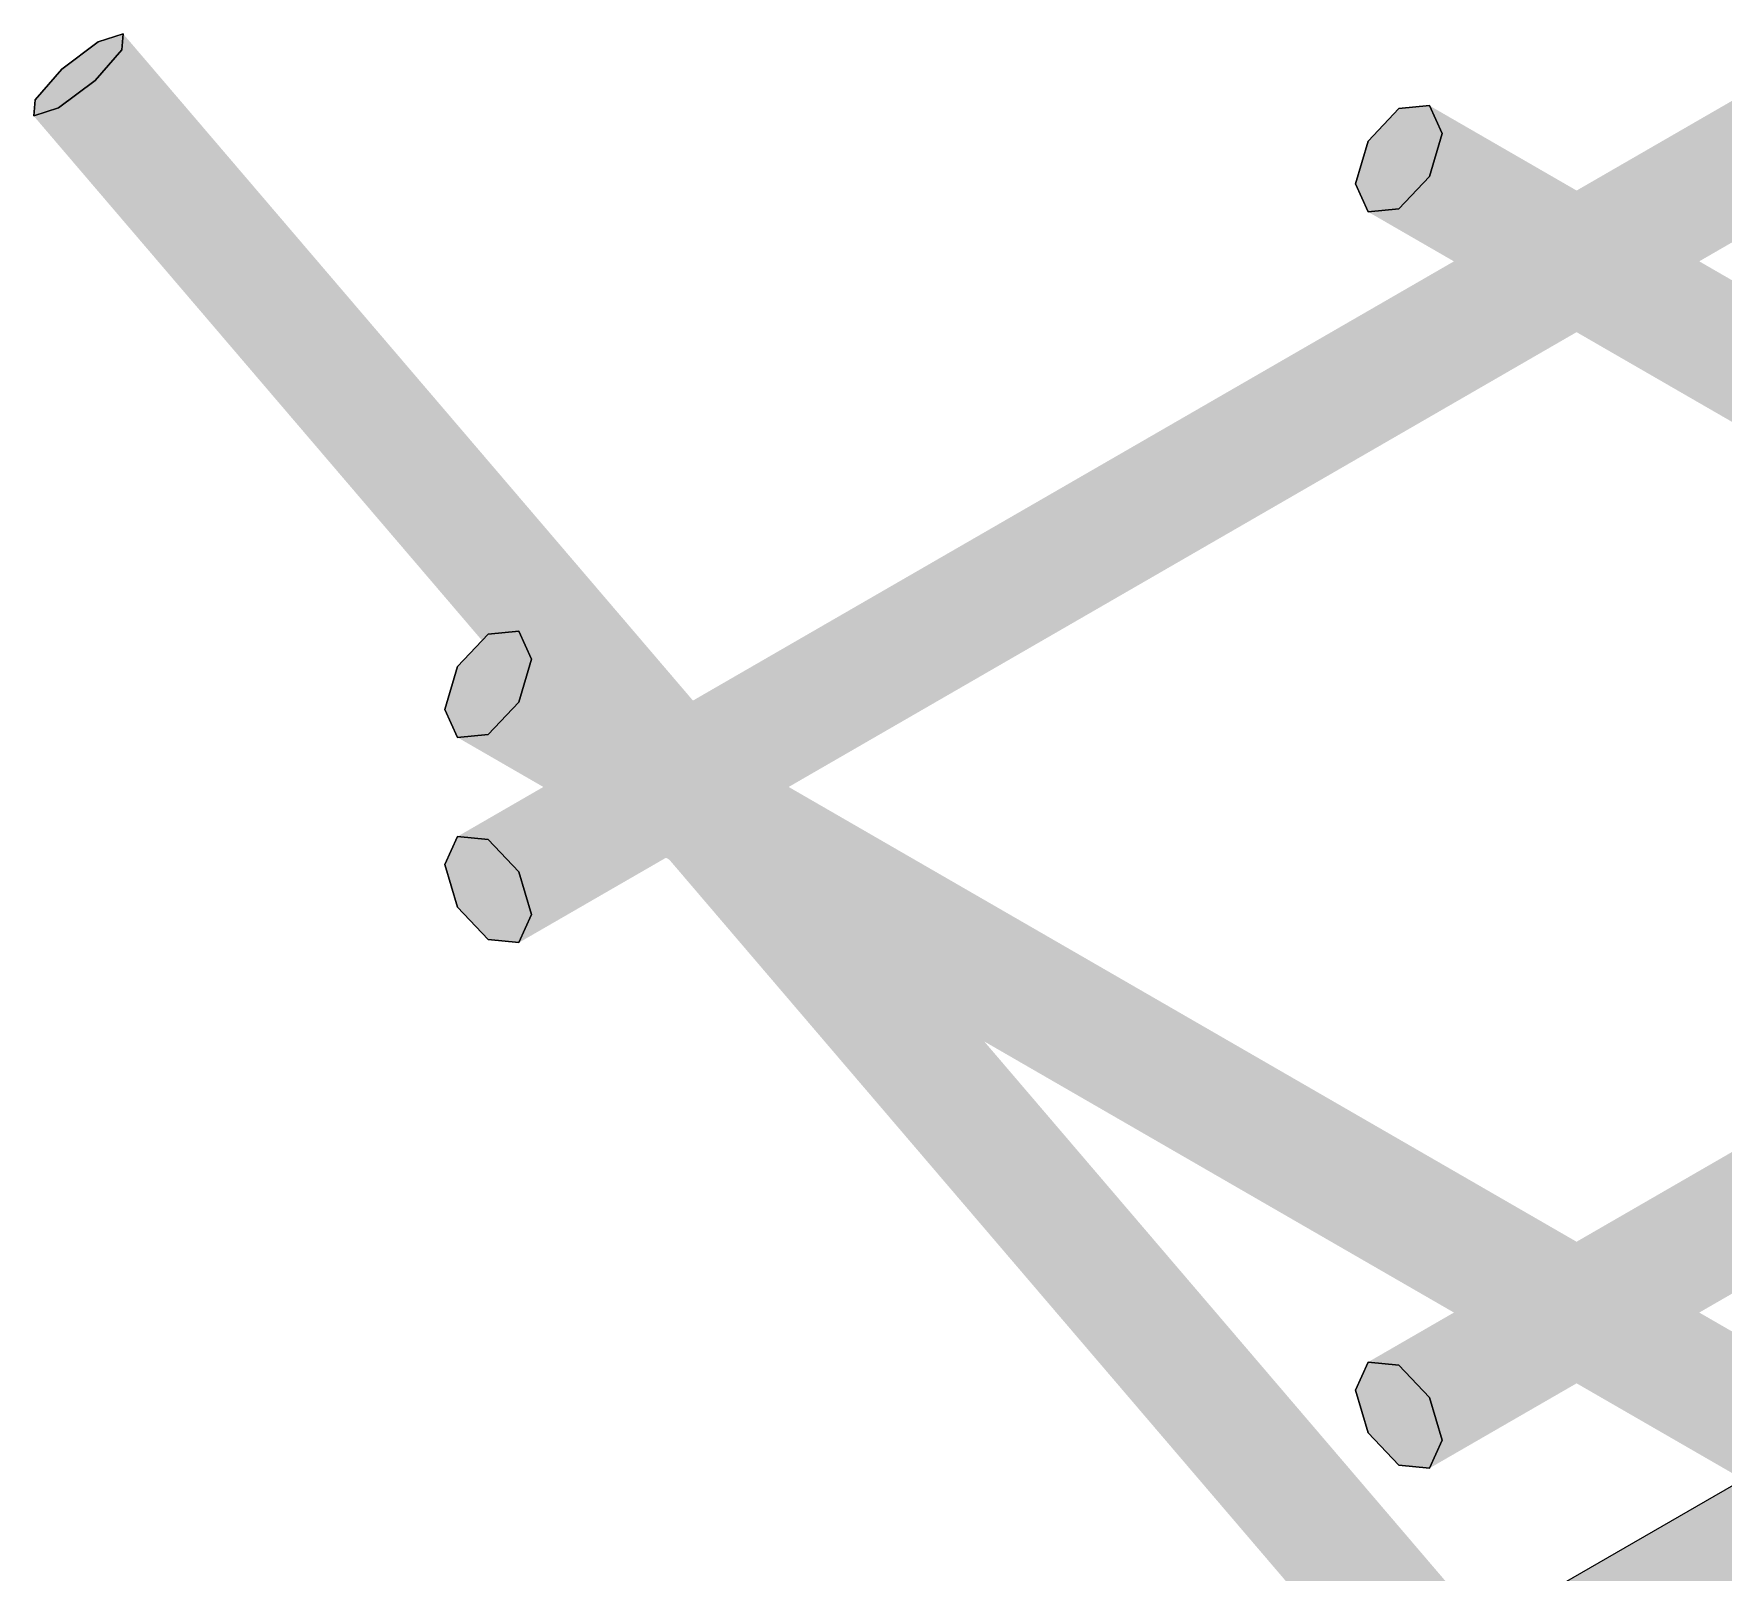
# Model space of a CAD drawing. Header units: metres. Extents: x 349021 to 349543, y 9281040 to 9281959.
# Drawn here: x 349206.7035 to 349206.8642, y 9281044.3651 to 9281044.5114 of the extents above; entities that cross this region are included whole.
import ezdxf

# ---------------------------------------------------------------- set-up
doc = ezdxf.new("R2010")
doc.units = ezdxf.units.M
doc.header["$LTSCALE"] = 0.25
doc.layers.add('ISO-3D', color=7, linetype='CONTINUOUS', lineweight=13)
doc.layers.add('ISO-3D-ARISTAS', color=250, linetype='CONTINUOUS', lineweight=13)

msp = doc.modelspace()

# ---------------------------------------------------------------- linework, layer by layer
at = {"layer": 'ISO-3D', "true_color": 0x503321}
for points in [[(349206.70775, 9281044.5075), (349206.70964, 9281044.51065), (349206.70617, 9281044.50804)], [(349206.70775, 9281044.5075), (349206.71188, 9281044.50988), (349206.712, 9281044.51141)], [(349206.70775, 9281044.5075), (349206.712, 9281044.51141), (349206.70964, 9281044.51065)], [(349206.70775, 9281044.5075), (349206.70934, 9281044.50696), (349206.71188, 9281044.50988)], [(349206.70775, 9281044.5075), (349206.7035, 9281044.50359), (349206.70587, 9281044.50435)], [(349206.70775, 9281044.5075), (349206.70363, 9281044.50512), (349206.7035, 9281044.50359)], [(349206.70775, 9281044.5075), (349206.70617, 9281044.50804), (349206.70363, 9281044.50512)], [(349206.70775, 9281044.5075), (349206.70587, 9281044.50435), (349206.70934, 9281044.50696)]]:
    msp.add_solid(points, dxfattribs=at)
at = {"layer": 'ISO-3D', "true_color": 0x885739}
for points in [[(349206.74758, 9281044.46624), (349206.74411, 9281044.46364), (349206.70964, 9281044.51065), (349206.70617, 9281044.50804)], [(349206.74381, 9281044.45995), (349206.74728, 9281044.46255), (349206.70587, 9281044.50435), (349206.70934, 9281044.50696)], [(349206.78552, 9281044.42184), (349206.78205, 9281044.41923), (349206.74758, 9281044.46624), (349206.74411, 9281044.46364)], [(349206.78175, 9281044.41554), (349206.78522, 9281044.41815), (349206.74381, 9281044.45995), (349206.74728, 9281044.46255)], [(349206.82346, 9281044.37743), (349206.81999, 9281044.37483), (349206.78552, 9281044.42184), (349206.78205, 9281044.41923)], [(349206.81969, 9281044.37114), (349206.82316, 9281044.37374), (349206.78175, 9281044.41554), (349206.78522, 9281044.41815)], [(349206.8614, 9281044.33303), (349206.85793, 9281044.33042), (349206.82346, 9281044.37743), (349206.81999, 9281044.37483)], [(349206.85763, 9281044.32673), (349206.8611, 9281044.32934), (349206.81969, 9281044.37114), (349206.82316, 9281044.37374)]]:
    msp.add_solid(points, dxfattribs=at)
at = {"layer": 'ISO-3D', "true_color": 0x70472f}
for points in [[(349206.74994, 9281044.46701), (349206.74758, 9281044.46624), (349206.712, 9281044.51141), (349206.70964, 9281044.51065)], [(349206.74144, 9281044.45919), (349206.74381, 9281044.45995), (349206.7035, 9281044.50359), (349206.70587, 9281044.50435)], [(349206.78788, 9281044.4226), (349206.78552, 9281044.42184), (349206.74994, 9281044.46701), (349206.74758, 9281044.46624)], [(349206.77938, 9281044.41478), (349206.78175, 9281044.41554), (349206.74144, 9281044.45919), (349206.74381, 9281044.45995)], [(349206.82582, 9281044.3782), (349206.82346, 9281044.37743), (349206.78788, 9281044.4226), (349206.78552, 9281044.42184)], [(349206.81732, 9281044.37038), (349206.81969, 9281044.37114), (349206.77938, 9281044.41478), (349206.78175, 9281044.41554)], [(349206.86376, 9281044.33379), (349206.8614, 9281044.33303), (349206.82582, 9281044.3782), (349206.82346, 9281044.37743)], [(349206.85526, 9281044.32597), (349206.85763, 9281044.32673), (349206.81732, 9281044.37038), (349206.81969, 9281044.37114)]]:
    msp.add_solid(points, dxfattribs=at)
at = {"layer": 'ISO-3D', "true_color": 0x5a3926}
for points in [[(349206.74982, 9281044.46548), (349206.74994, 9281044.46701), (349206.71188, 9281044.50988), (349206.712, 9281044.51141)], [(349206.74157, 9281044.46071), (349206.74144, 9281044.45919), (349206.70363, 9281044.50512), (349206.7035, 9281044.50359)], [(349206.78776, 9281044.42107), (349206.78788, 9281044.4226), (349206.74982, 9281044.46548), (349206.74994, 9281044.46701)], [(349206.77951, 9281044.41631), (349206.77938, 9281044.41478), (349206.74157, 9281044.46071), (349206.74144, 9281044.45919)], [(349206.8257, 9281044.37667), (349206.82582, 9281044.3782), (349206.78776, 9281044.42107), (349206.78788, 9281044.4226)], [(349206.81745, 9281044.3719), (349206.81732, 9281044.37038), (349206.77951, 9281044.41631), (349206.77938, 9281044.41478)], [(349206.86364, 9281044.33226), (349206.86376, 9281044.33379), (349206.8257, 9281044.37667), (349206.82582, 9281044.3782)], [(349206.85539, 9281044.3275), (349206.85526, 9281044.32597), (349206.81745, 9281044.3719), (349206.81732, 9281044.37038)]]:
    msp.add_solid(points, dxfattribs=at)
at = {"layer": 'ISO-3D', "true_color": 0x7f5135}
for points in [[(349206.74728, 9281044.46255), (349206.74982, 9281044.46548), (349206.70934, 9281044.50696), (349206.71188, 9281044.50988)], [(349206.74411, 9281044.46364), (349206.74157, 9281044.46071), (349206.70617, 9281044.50804), (349206.70363, 9281044.50512)], [(349206.78522, 9281044.41815), (349206.78776, 9281044.42107), (349206.74728, 9281044.46255), (349206.74982, 9281044.46548)], [(349206.78205, 9281044.41923), (349206.77951, 9281044.41631), (349206.74411, 9281044.46364), (349206.74157, 9281044.46071)], [(349206.82316, 9281044.37374), (349206.8257, 9281044.37667), (349206.78522, 9281044.41815), (349206.78776, 9281044.42107)], [(349206.81999, 9281044.37483), (349206.81745, 9281044.3719), (349206.78205, 9281044.41923), (349206.77951, 9281044.41631)], [(349206.8611, 9281044.32934), (349206.86364, 9281044.33226), (349206.82316, 9281044.37374), (349206.8257, 9281044.37667)], [(349206.85793, 9281044.33042), (349206.85539, 9281044.3275), (349206.81999, 9281044.37483), (349206.81745, 9281044.3719)]]:
    msp.add_solid(points, dxfattribs=at)
at = {"layer": 'ISO-3D', "true_color": 0x513422}
for points in [[(349206.86651, 9281044.50392), (349206.86772, 9281044.50659), (349206.82521, 9281044.48007), (349206.82641, 9281044.48274)], [(349206.87476, 9281044.49916), (349206.87355, 9281044.49649), (349206.83345, 9281044.47531), (349206.83225, 9281044.47264)], [(349206.82521, 9281044.48007), (349206.82641, 9281044.48274), (349206.7839, 9281044.45623), (349206.78511, 9281044.4589)], [(349206.83345, 9281044.47531), (349206.83225, 9281044.47264), (349206.79215, 9281044.45146), (349206.79094, 9281044.44879)], [(349206.7839, 9281044.45623), (349206.78511, 9281044.4589), (349206.7426, 9281044.43238), (349206.74381, 9281044.43505)], [(349206.79215, 9281044.45146), (349206.79094, 9281044.44879), (349206.75085, 9281044.42762), (349206.74964, 9281044.42495)], [(349206.87051, 9281044.40623), (349206.87171, 9281044.4089), (349206.8292, 9281044.38238), (349206.83041, 9281044.38505)], [(349206.87875, 9281044.40146), (349206.87755, 9281044.39879), (349206.83745, 9281044.37762), (349206.83624, 9281044.37495)]]:
    msp.add_solid(points, dxfattribs=at)
at = {"layer": 'ISO-3D', "true_color": 0x70482f}
for points in [[(349206.86772, 9281044.50659), (349206.87063, 9281044.5063), (349206.82641, 9281044.48274), (349206.82933, 9281044.48245)], [(349206.87355, 9281044.49649), (349206.87063, 9281044.49678), (349206.83225, 9281044.47264), (349206.82933, 9281044.47293)], [(349206.82641, 9281044.48274), (349206.82933, 9281044.48245), (349206.78511, 9281044.4589), (349206.78803, 9281044.45861)], [(349206.83225, 9281044.47264), (349206.82933, 9281044.47293), (349206.79094, 9281044.44879), (349206.78803, 9281044.44908)], [(349206.78511, 9281044.4589), (349206.78803, 9281044.45861), (349206.74381, 9281044.43505), (349206.74672, 9281044.43476)], [(349206.79094, 9281044.44879), (349206.78803, 9281044.44908), (349206.74964, 9281044.42495), (349206.74672, 9281044.42524)], [(349206.87171, 9281044.4089), (349206.87463, 9281044.40861), (349206.83041, 9281044.38505), (349206.83333, 9281044.38476)], [(349206.87755, 9281044.39879), (349206.87463, 9281044.39908), (349206.83624, 9281044.37495), (349206.83333, 9281044.37524)]]:
    msp.add_solid(points, dxfattribs=at)
at = {"layer": 'ISO-3D', "true_color": 0x805135}
for points in [[(349206.87063, 9281044.5063), (349206.87355, 9281044.50322), (349206.82933, 9281044.48245), (349206.83225, 9281044.47938)], [(349206.87063, 9281044.49678), (349206.86772, 9281044.49985), (349206.82933, 9281044.47293), (349206.82641, 9281044.47601)], [(349206.82933, 9281044.48245), (349206.83225, 9281044.47938), (349206.78803, 9281044.45861), (349206.79094, 9281044.45553)], [(349206.82933, 9281044.47293), (349206.82641, 9281044.47601), (349206.78803, 9281044.44908), (349206.78511, 9281044.45216)], [(349206.78803, 9281044.45861), (349206.79094, 9281044.45553), (349206.74672, 9281044.43476), (349206.74964, 9281044.43168)], [(349206.78803, 9281044.44908), (349206.78511, 9281044.45216), (349206.74672, 9281044.42524), (349206.74381, 9281044.42832)], [(349206.87463, 9281044.40861), (349206.87755, 9281044.40553), (349206.83333, 9281044.38476), (349206.83624, 9281044.38168)], [(349206.87463, 9281044.39908), (349206.87171, 9281044.40216), (349206.83333, 9281044.37524), (349206.83041, 9281044.37832)]]:
    msp.add_solid(points, dxfattribs=at)
at = {"layer": 'ISO-3D', "true_color": 0x734930}
for points in [[(349206.86772, 9281044.49985), (349206.86651, 9281044.50392), (349206.82641, 9281044.47601), (349206.82521, 9281044.48007)], [(349206.87355, 9281044.50322), (349206.87476, 9281044.49916), (349206.83225, 9281044.47938), (349206.83345, 9281044.47531)], [(349206.82641, 9281044.47601), (349206.82521, 9281044.48007), (349206.78511, 9281044.45216), (349206.7839, 9281044.45623)], [(349206.83225, 9281044.47938), (349206.83345, 9281044.47531), (349206.79094, 9281044.45553), (349206.79215, 9281044.45146)], [(349206.78511, 9281044.45216), (349206.7839, 9281044.45623), (349206.74381, 9281044.42832), (349206.7426, 9281044.43238)], [(349206.79094, 9281044.45553), (349206.79215, 9281044.45146), (349206.74964, 9281044.43168), (349206.75085, 9281044.42762)], [(349206.87171, 9281044.40216), (349206.87051, 9281044.40623), (349206.83041, 9281044.37832), (349206.8292, 9281044.38238)], [(349206.87755, 9281044.40553), (349206.87875, 9281044.40146), (349206.83624, 9281044.38168), (349206.83745, 9281044.37762)]]:
    msp.add_solid(points, dxfattribs=at)
at = {"layer": 'ISO-3D', "true_color": 0x643f2a}
for points in [[(349206.83333, 9281044.49952), (349206.83333, 9281044.50429), (349206.83041, 9281044.50121)], [(349206.83333, 9281044.49952), (349206.83745, 9281044.50191), (349206.83624, 9281044.50458)], [(349206.83333, 9281044.49952), (349206.83624, 9281044.50458), (349206.83333, 9281044.50429)], [(349206.83333, 9281044.49952), (349206.83624, 9281044.49784), (349206.83745, 9281044.50191)], [(349206.83333, 9281044.49952), (349206.83041, 9281044.50121), (349206.8292, 9281044.49714)], [(349206.83333, 9281044.49952), (349206.8292, 9281044.49714), (349206.83041, 9281044.49447)], [(349206.83333, 9281044.49952), (349206.83041, 9281044.49447), (349206.83333, 9281044.49476)], [(349206.83333, 9281044.49952), (349206.83333, 9281044.49476), (349206.83624, 9281044.49784)], [(349206.74672, 9281044.44952), (349206.74672, 9281044.45429), (349206.74381, 9281044.45121)], [(349206.74672, 9281044.44952), (349206.75085, 9281044.45191), (349206.74964, 9281044.45458)], [(349206.74672, 9281044.44952), (349206.74964, 9281044.45458), (349206.74672, 9281044.45429)], [(349206.74672, 9281044.44952), (349206.74381, 9281044.45121), (349206.7426, 9281044.44714)], [(349206.74672, 9281044.44952), (349206.74964, 9281044.44784), (349206.75085, 9281044.45191)], [(349206.74672, 9281044.44952), (349206.7426, 9281044.44714), (349206.74381, 9281044.44447)], [(349206.74672, 9281044.44952), (349206.74381, 9281044.44447), (349206.74672, 9281044.44476)], [(349206.74672, 9281044.44952), (349206.74672, 9281044.44476), (349206.74964, 9281044.44784)]]:
    msp.add_solid(points, dxfattribs=at)
at = {"layer": 'ISO-3D', "true_color": 0x845437}
for points in [[(349206.87463, 9281044.48044), (349206.87171, 9281044.47736), (349206.83333, 9281044.50429), (349206.83041, 9281044.50121)], [(349206.87463, 9281044.47092), (349206.87755, 9281044.474), (349206.83333, 9281044.49476), (349206.83624, 9281044.49784)], [(349206.78803, 9281044.43044), (349206.78511, 9281044.42736), (349206.74672, 9281044.45429), (349206.74381, 9281044.45121)], [(349206.78803, 9281044.42092), (349206.79094, 9281044.424), (349206.74672, 9281044.44476), (349206.74964, 9281044.44784)], [(349206.82933, 9281044.4066), (349206.82641, 9281044.40352), (349206.78803, 9281044.43044), (349206.78511, 9281044.42736)], [(349206.82933, 9281044.39707), (349206.83225, 9281044.40015), (349206.78803, 9281044.42092), (349206.79094, 9281044.424)], [(349206.87063, 9281044.38275), (349206.86772, 9281044.37967), (349206.82933, 9281044.4066), (349206.82641, 9281044.40352)], [(349206.87063, 9281044.37322), (349206.87355, 9281044.3763), (349206.82933, 9281044.39707), (349206.83225, 9281044.40015)]]:
    msp.add_solid(points, dxfattribs=at)
at = {"layer": 'ISO-3D', "true_color": 0x6c452d}
for points in [[(349206.87755, 9281044.48073), (349206.87463, 9281044.48044), (349206.83624, 9281044.50458), (349206.83333, 9281044.50429)], [(349206.87171, 9281044.47063), (349206.87463, 9281044.47092), (349206.83041, 9281044.49447), (349206.83333, 9281044.49476)], [(349206.79094, 9281044.43073), (349206.78803, 9281044.43044), (349206.74964, 9281044.45458), (349206.74672, 9281044.45429)], [(349206.78511, 9281044.42063), (349206.78803, 9281044.42092), (349206.74381, 9281044.44447), (349206.74672, 9281044.44476)], [(349206.83225, 9281044.40688), (349206.82933, 9281044.4066), (349206.79094, 9281044.43073), (349206.78803, 9281044.43044)], [(349206.82641, 9281044.39678), (349206.82933, 9281044.39707), (349206.78511, 9281044.42063), (349206.78803, 9281044.42092)], [(349206.87355, 9281044.38304), (349206.87063, 9281044.38275), (349206.83225, 9281044.40688), (349206.82933, 9281044.4066)], [(349206.86772, 9281044.37294), (349206.87063, 9281044.37322), (349206.82641, 9281044.39678), (349206.82933, 9281044.39707)]]:
    msp.add_solid(points, dxfattribs=at)
at = {"layer": 'ISO-3D', "true_color": 0x5c3b26}
for points in [[(349206.87875, 9281044.47806), (349206.87755, 9281044.48073), (349206.83745, 9281044.50191), (349206.83624, 9281044.50458)], [(349206.87051, 9281044.4733), (349206.87171, 9281044.47063), (349206.8292, 9281044.49714), (349206.83041, 9281044.49447)], [(349206.79215, 9281044.42806), (349206.79094, 9281044.43073), (349206.75085, 9281044.45191), (349206.74964, 9281044.45458)], [(349206.7839, 9281044.4233), (349206.78511, 9281044.42063), (349206.7426, 9281044.44714), (349206.74381, 9281044.44447)], [(349206.83345, 9281044.40421), (349206.83225, 9281044.40688), (349206.79215, 9281044.42806), (349206.79094, 9281044.43073)], [(349206.82521, 9281044.39945), (349206.82641, 9281044.39678), (349206.7839, 9281044.4233), (349206.78511, 9281044.42063)], [(349206.87476, 9281044.38037), (349206.87355, 9281044.38304), (349206.83345, 9281044.40421), (349206.83225, 9281044.40688)], [(349206.86651, 9281044.37561), (349206.86772, 9281044.37294), (349206.82521, 9281044.39945), (349206.82641, 9281044.39678)]]:
    msp.add_solid(points, dxfattribs=at)
at = {"layer": 'ISO-3D', "true_color": 0x7e5035}
for points in [[(349206.87755, 9281044.474), (349206.87875, 9281044.47806), (349206.83624, 9281044.49784), (349206.83745, 9281044.50191)], [(349206.87171, 9281044.47736), (349206.87051, 9281044.4733), (349206.83041, 9281044.50121), (349206.8292, 9281044.49714)], [(349206.78511, 9281044.42736), (349206.7839, 9281044.4233), (349206.74381, 9281044.45121), (349206.7426, 9281044.44714)], [(349206.79094, 9281044.424), (349206.79215, 9281044.42806), (349206.74964, 9281044.44784), (349206.75085, 9281044.45191)], [(349206.83225, 9281044.40015), (349206.83345, 9281044.40421), (349206.79094, 9281044.424), (349206.79215, 9281044.42806)], [(349206.82641, 9281044.40352), (349206.82521, 9281044.39945), (349206.78511, 9281044.42736), (349206.7839, 9281044.4233)], [(349206.87355, 9281044.3763), (349206.87476, 9281044.38037), (349206.83225, 9281044.40015), (349206.83345, 9281044.40421)], [(349206.86772, 9281044.37967), (349206.86651, 9281044.37561), (349206.82641, 9281044.40352), (349206.82521, 9281044.39945)]]:
    msp.add_solid(points, dxfattribs=at)
at = {"layer": 'ISO-3D', "true_color": 0x6f472f}
for points in [[(349206.74672, 9281044.43), (349206.7426, 9281044.43238), (349206.74381, 9281044.43505)], [(349206.74672, 9281044.43), (349206.74381, 9281044.43505), (349206.74672, 9281044.43476)], [(349206.74672, 9281044.43), (349206.74672, 9281044.43476), (349206.74964, 9281044.43168)], [(349206.74672, 9281044.43), (349206.74381, 9281044.42832), (349206.7426, 9281044.43238)], [(349206.74672, 9281044.43), (349206.74964, 9281044.43168), (349206.75085, 9281044.42762)], [(349206.74672, 9281044.43), (349206.74672, 9281044.42524), (349206.74381, 9281044.42832)], [(349206.74672, 9281044.43), (349206.74964, 9281044.42495), (349206.74672, 9281044.42524)], [(349206.74672, 9281044.43), (349206.75085, 9281044.42762), (349206.74964, 9281044.42495)], [(349206.83333, 9281044.38), (349206.8292, 9281044.38238), (349206.83041, 9281044.38505)], [(349206.83333, 9281044.38), (349206.83041, 9281044.38505), (349206.83333, 9281044.38476)], [(349206.83333, 9281044.38), (349206.83333, 9281044.38476), (349206.83624, 9281044.38168)], [(349206.83333, 9281044.38), (349206.83041, 9281044.37832), (349206.8292, 9281044.38238)], [(349206.83333, 9281044.38), (349206.83624, 9281044.38168), (349206.83745, 9281044.37762)], [(349206.83333, 9281044.38), (349206.83333, 9281044.37524), (349206.83041, 9281044.37832)], [(349206.83333, 9281044.38), (349206.83624, 9281044.37495), (349206.83333, 9281044.37524)], [(349206.83333, 9281044.38), (349206.83745, 9281044.37762), (349206.83624, 9281044.37495)]]:
    msp.add_solid(points, dxfattribs=at)
at = {"layer": 'ISO-3D', "true_color": 0x8e8d88}
msp.add_solid([(349206.88529, 9281044.335), (349206.84199, 9281044.31), (349206.88529, 9281044.385), (349206.84199, 9281044.36)], dxfattribs=at)
at = {"layer": 'ISO-3D', "true_color": 0xb0aea8}
msp.add_solid([(349206.91416, 9281044.36833), (349206.87085, 9281044.34333), (349206.88529, 9281044.385), (349206.84199, 9281044.36)], dxfattribs=at)
at = {"layer": 'ISO-3D', "true_color": 0x2b2e35}
for points in [[(349206.89835, 9281044.36349), (349206.87263, 9281044.34864), (349206.88185, 9281044.37302), (349206.85613, 9281044.35816)], [(349206.89973, 9281044.35952), (349206.874, 9281044.34467), (349206.8846, 9281044.36825), (349206.85888, 9281044.3534)]]:
    msp.add_solid(points, dxfattribs=at)
at = {"layer": 'ISO-3D', "true_color": 0x22252b}
msp.add_solid([(349206.87085, 9281044.36349), (349206.8456, 9281044.34891), (349206.87085, 9281044.36667), (349206.8456, 9281044.35208)], dxfattribs=at)
at = {"layer": 'ISO-3D-ARISTAS', "color": 250}
for p, q in [((349206.70964, 9281044.51065), (349206.70617, 9281044.50804)), ((349206.70617, 9281044.50804), (349206.70964, 9281044.51065)), ((349206.712, 9281044.51141), (349206.70964, 9281044.51065)), ((349206.70964, 9281044.51065), (349206.712, 9281044.51141)), ((349206.71188, 9281044.50988), (349206.712, 9281044.51141)), ((349206.712, 9281044.51141), (349206.71188, 9281044.50988)), ((349206.70934, 9281044.50696), (349206.71188, 9281044.50988)), ((349206.71188, 9281044.50988), (349206.70934, 9281044.50696)), ((349206.70617, 9281044.50804), (349206.70363, 9281044.50512)), ((349206.70363, 9281044.50512), (349206.70617, 9281044.50804)), ((349206.70587, 9281044.50435), (349206.70934, 9281044.50696)), ((349206.70934, 9281044.50696), (349206.70587, 9281044.50435)), ((349206.70363, 9281044.50512), (349206.7035, 9281044.50359)), ((349206.7035, 9281044.50359), (349206.70363, 9281044.50512)), ((349206.7035, 9281044.50359), (349206.70587, 9281044.50435)), ((349206.70587, 9281044.50435), (349206.7035, 9281044.50359)), ((349206.83333, 9281044.50429), (349206.83041, 9281044.50121)), ((349206.83041, 9281044.50121), (349206.83333, 9281044.50429)), ((349206.83624, 9281044.50458), (349206.83333, 9281044.50429)), ((349206.83333, 9281044.50429), (349206.83624, 9281044.50458)), ((349206.83745, 9281044.50191), (349206.83624, 9281044.50458)), ((349206.83624, 9281044.50458), (349206.83745, 9281044.50191)), ((349206.83624, 9281044.49784), (349206.83745, 9281044.50191)), ((349206.83745, 9281044.50191), (349206.83624, 9281044.49784)), ((349206.83041, 9281044.50121), (349206.8292, 9281044.49714)), ((349206.8292, 9281044.49714), (349206.83041, 9281044.50121)), ((349206.8292, 9281044.49714), (349206.83041, 9281044.49447)), ((349206.83041, 9281044.49447), (349206.8292, 9281044.49714)), ((349206.83333, 9281044.49476), (349206.83624, 9281044.49784)), ((349206.83624, 9281044.49784), (349206.83333, 9281044.49476)), ((349206.83041, 9281044.49447), (349206.83333, 9281044.49476)), ((349206.83333, 9281044.49476), (349206.83041, 9281044.49447)), ((349206.74672, 9281044.45429), (349206.74381, 9281044.45121)), ((349206.74381, 9281044.45121), (349206.74672, 9281044.45429)), ((349206.74964, 9281044.45458), (349206.74672, 9281044.45429)), ((349206.74672, 9281044.45429), (349206.74964, 9281044.45458)), ((349206.75085, 9281044.45191), (349206.74964, 9281044.45458)), ((349206.74964, 9281044.45458), (349206.75085, 9281044.45191)), ((349206.74381, 9281044.45121), (349206.7426, 9281044.44714)), ((349206.7426, 9281044.44714), (349206.74381, 9281044.45121)), ((349206.74964, 9281044.44784), (349206.75085, 9281044.45191)), ((349206.75085, 9281044.45191), (349206.74964, 9281044.44784)), ((349206.74672, 9281044.44476), (349206.74964, 9281044.44784)), ((349206.74964, 9281044.44784), (349206.74672, 9281044.44476)), ((349206.7426, 9281044.44714), (349206.74381, 9281044.44447)), ((349206.74381, 9281044.44447), (349206.7426, 9281044.44714)), ((349206.74381, 9281044.44447), (349206.74672, 9281044.44476)), ((349206.74672, 9281044.44476), (349206.74381, 9281044.44447)), ((349206.74381, 9281044.43505), (349206.7426, 9281044.43238)), ((349206.7426, 9281044.43238), (349206.74381, 9281044.43505)), ((349206.74672, 9281044.43476), (349206.74381, 9281044.43505)), ((349206.74381, 9281044.43505), (349206.74672, 9281044.43476)), ((349206.74964, 9281044.43168), (349206.74672, 9281044.43476)), ((349206.74672, 9281044.43476), (349206.74964, 9281044.43168)), ((349206.7426, 9281044.43238), (349206.74381, 9281044.42832)), ((349206.74381, 9281044.42832), (349206.7426, 9281044.43238)), ((349206.75085, 9281044.42762), (349206.74964, 9281044.43168)), ((349206.74964, 9281044.43168), (349206.75085, 9281044.42762)), ((349206.74381, 9281044.42832), (349206.74672, 9281044.42524)), ((349206.74672, 9281044.42524), (349206.74381, 9281044.42832)), ((349206.74964, 9281044.42495), (349206.75085, 9281044.42762)), ((349206.75085, 9281044.42762), (349206.74964, 9281044.42495)), ((349206.74672, 9281044.42524), (349206.74964, 9281044.42495)), ((349206.74964, 9281044.42495), (349206.74672, 9281044.42524)), ((349206.83041, 9281044.38505), (349206.8292, 9281044.38238)), ((349206.8292, 9281044.38238), (349206.83041, 9281044.38505)), ((349206.83333, 9281044.38476), (349206.83041, 9281044.38505)), ((349206.83041, 9281044.38505), (349206.83333, 9281044.38476)), ((349206.83624, 9281044.38168), (349206.83333, 9281044.38476)), ((349206.83333, 9281044.38476), (349206.83624, 9281044.38168)), ((349206.84199, 9281044.36), (349206.88529, 9281044.385)), ((349206.84199, 9281044.36), (349206.88529, 9281044.385)), ((349206.8292, 9281044.38238), (349206.83041, 9281044.37832)), ((349206.83041, 9281044.37832), (349206.8292, 9281044.38238)), ((349206.83745, 9281044.37762), (349206.83624, 9281044.38168)), ((349206.83624, 9281044.38168), (349206.83745, 9281044.37762)), ((349206.83041, 9281044.37832), (349206.83333, 9281044.37524)), ((349206.83333, 9281044.37524), (349206.83041, 9281044.37832)), ((349206.83624, 9281044.37495), (349206.83745, 9281044.37762)), ((349206.83745, 9281044.37762), (349206.83624, 9281044.37495)), ((349206.83333, 9281044.37524), (349206.83624, 9281044.37495)), ((349206.83624, 9281044.37495), (349206.83333, 9281044.37524))]:
    msp.add_line(p, q, dxfattribs=at)

doc.saveas('drawing.dxf')
